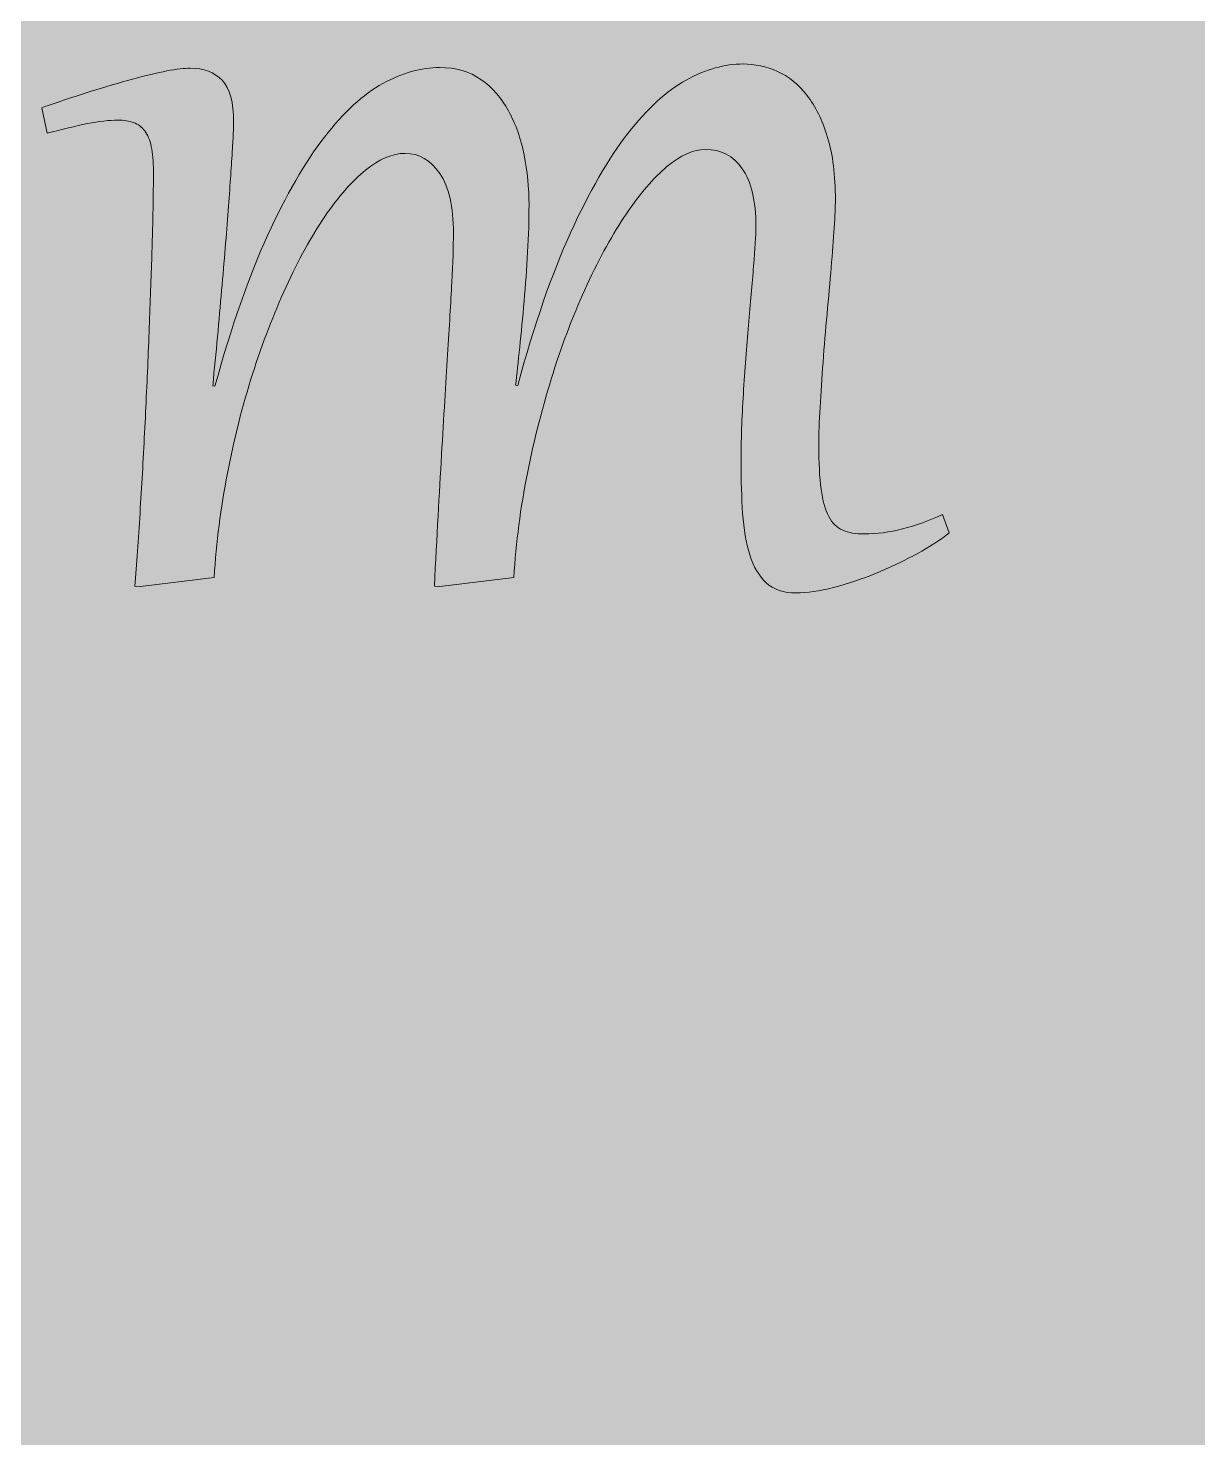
# Model space of a CAD drawing. Extents: x -4214 to -1795, y -2227 to -856.
# Drawn here: x -2584.3 to -2517.7, y -1884.3 to -1804 of the extents above; entities that cross this region are included whole.
import ezdxf

# ---------------------------------------------------------------- set-up
doc = ezdxf.new("R2010")
doc.units = 0
doc.header["$MEASUREMENT"] = 0
doc.layers.add('Layer 1', color=7, linetype='Continuous')

# ---------------------------------------------------------------- blocks, each defined once
blk = doc.blocks.new('block 14')
at = {"layer": 'Layer 1', "true_color": 0x2a3f49}
h = blk.add_hatch(color=149, dxfattribs=at)
h.dxf.hatch_style = 2
edge = h.paths.add_edge_path()
edge.add_spline(control_points=[(-2583.562, -1808.488), (-2582.609, -1808.156), (-2581.693, -1807.848), (-2580.812, -1807.572), (-2579.934, -1807.301), (-2579.125, -1807.06), (-2578.388, -1806.86), (-2577.648, -1806.656), (-2576.998, -1806.502), (-2576.432, -1806.394), (-2575.869, -1806.287), (-2575.426, -1806.236), (-2575.104, -1806.236), (-2574.325, -1806.236), (-2573.719, -1806.466), (-2573.281, -1806.927), (-2572.846, -1807.393), (-2572.628, -1808.186), (-2572.628, -1809.318), (-2572.628, -1809.584), (-2572.654, -1810.158), (-2572.708, -1811.038), (-2572.761, -1811.919), (-2572.838, -1813.019), (-2572.938, -1814.351), (-2573.04, -1815.682), (-2573.163, -1817.197), (-2573.312, -1818.902), (-2573.46, -1820.607), (-2573.627, -1822.419), (-2573.816, -1824.339), (-2573.816, -1824.339), (-2573.693, -1824.36), (-2573.693, -1824.36), (-2572.754, -1820.95), (-2571.755, -1818.088), (-2570.693, -1815.769), (-2569.633, -1813.455), (-2568.553, -1811.586), (-2567.452, -1810.163), (-2566.351, -1808.739), (-2565.243, -1807.72), (-2564.129, -1807.111), (-2563.013, -1806.502), (-2561.933, -1806.195), (-2560.886, -1806.195), (-2559.959, -1806.195), (-2559.173, -1806.425), (-2558.531, -1806.881), (-2557.886, -1807.336), (-2557.361, -1807.936), (-2556.959, -1808.673), (-2556.557, -1809.41), (-2556.26, -1810.245), (-2556.073, -1811.176), (-2555.884, -1812.113), (-2555.792, -1813.06), (-2555.792, -1814.028), (-2555.792, -1814.873), (-2555.817, -1815.769), (-2555.871, -1816.716), (-2555.925, -1817.663), (-2555.991, -1818.595), (-2556.073, -1819.517), (-2556.153, -1820.438), (-2556.237, -1821.308), (-2556.324, -1822.133), (-2556.411, -1822.962), (-2556.488, -1823.684), (-2556.557, -1824.298), (-2556.557, -1824.298), (-2556.434, -1824.319), (-2556.434, -1824.319), (-2555.495, -1820.858), (-2554.491, -1817.95), (-2553.424, -1815.61), (-2552.356, -1813.265), (-2551.271, -1811.381), (-2550.163, -1809.958), (-2549.054, -1808.54), (-2547.943, -1807.521), (-2546.83, -1806.912), (-2545.716, -1806.297), (-2544.633, -1805.995), (-2543.586, -1805.995), (-2542.915, -1805.995), (-2542.265, -1806.133), (-2541.633, -1806.415), (-2541.003, -1806.697), (-2540.443, -1807.152), (-2539.951, -1807.777), (-2539.462, -1808.401), (-2539.068, -1809.2), (-2538.774, -1810.183), (-2538.479, -1811.161), (-2538.331, -1812.344), (-2538.331, -1813.726), (-2538.331, -1814.115), (-2538.354, -1814.648), (-2538.4, -1815.329), (-2538.448, -1816.004), (-2538.505, -1816.762), (-2538.571, -1817.591), (-2538.64, -1818.426), (-2538.717, -1819.307), (-2538.804, -1820.244), (-2538.891, -1821.175), (-2538.968, -1822.092), (-2539.035, -1822.988), (-2539.104, -1823.889), (-2539.16, -1824.744), (-2539.206, -1825.558), (-2539.255, -1826.372), (-2539.278, -1827.073), (-2539.278, -1827.662), (-2539.278, -1828.712), (-2539.234, -1829.562), (-2539.147, -1830.222), (-2539.058, -1830.877), (-2538.914, -1831.4), (-2538.712, -1831.778), (-2538.512, -1832.162), (-2538.244, -1832.424), (-2537.908, -1832.567), (-2537.573, -1832.705), (-2537.163, -1832.777), (-2536.68, -1832.777), (-2535.981, -1832.777), (-2535.256, -1832.68), (-2534.504, -1832.485), (-2533.754, -1832.29), (-2532.993, -1832.019), (-2532.228, -1831.671), (-2532.228, -1831.671), (-2531.846, -1832.715), (-2531.846, -1832.715), (-2532.33, -1833.104), (-2532.94, -1833.504), (-2533.679, -1833.903), (-2534.417, -1834.308), (-2535.192, -1834.676), (-2536.004, -1835.014), (-2536.818, -1835.347), (-2537.627, -1835.618), (-2538.431, -1835.828), (-2539.237, -1836.038), (-2539.949, -1836.141), (-2540.565, -1836.141), (-2541.29, -1836.141), (-2541.861, -1835.946), (-2542.278, -1835.557), (-2542.693, -1835.168), (-2543.005, -1834.635), (-2543.215, -1833.965), (-2543.422, -1833.294), (-2543.555, -1832.511), (-2543.617, -1831.609), (-2543.678, -1830.708), (-2543.706, -1829.746), (-2543.706, -1828.712), (-2543.706, -1827.462), (-2543.663, -1826.152), (-2543.576, -1824.785), (-2543.489, -1823.413), (-2543.392, -1822.112), (-2543.284, -1820.873), (-2543.177, -1819.639), (-2543.079, -1818.523), (-2542.992, -1817.525), (-2542.905, -1816.521), (-2542.862, -1815.769), (-2542.862, -1815.257), (-2542.862, -1813.793), (-2543.12, -1812.697), (-2543.637, -1811.965), (-2544.154, -1811.233), (-2544.856, -1810.864), (-2545.742, -1810.864), (-2546.425, -1810.864), (-2547.155, -1811.192), (-2547.928, -1811.842), (-2548.698, -1812.492), (-2549.471, -1813.393), (-2550.242, -1814.53), (-2551.015, -1815.672), (-2551.76, -1817.018), (-2552.479, -1818.569), (-2553.196, -1820.121), (-2553.844, -1821.8), (-2554.422, -1823.612), (-2554.998, -1825.425), (-2555.485, -1827.324), (-2555.881, -1829.306), (-2556.278, -1831.282), (-2556.537, -1833.268), (-2556.657, -1835.255), (-2556.657, -1835.255), (-2560.866, -1835.777), (-2560.866, -1835.777), (-2560.866, -1835.777), (-2561.188, -1835.757), (-2561.188, -1835.757), (-2561.04, -1832.941), (-2560.904, -1830.442), (-2560.776, -1828.266), (-2560.648, -1826.09), (-2560.533, -1824.191), (-2560.433, -1822.568), (-2560.333, -1820.945), (-2560.251, -1819.568), (-2560.192, -1818.441), (-2560.131, -1817.31), (-2560.1, -1816.378), (-2560.1, -1815.641), (-2560.1, -1814.136), (-2560.359, -1812.999), (-2560.876, -1812.236), (-2561.393, -1811.473), (-2562.053, -1811.089), (-2562.86, -1811.089), (-2563.571, -1811.089), (-2564.319, -1811.407), (-2565.105, -1812.047), (-2565.891, -1812.682), (-2566.666, -1813.567), (-2567.432, -1814.694), (-2568.197, -1815.82), (-2568.932, -1817.151), (-2569.636, -1818.692), (-2570.342, -1820.228), (-2570.98, -1821.887), (-2571.551, -1823.674), (-2572.121, -1825.461), (-2572.598, -1827.34), (-2572.979, -1829.316), (-2573.363, -1831.287), (-2573.614, -1833.268), (-2573.734, -1835.255), (-2573.734, -1835.255), (-2577.943, -1835.777), (-2577.943, -1835.777), (-2577.943, -1835.777), (-2578.265, -1835.757), (-2578.265, -1835.757), (-2578.158, -1834.482), (-2578.058, -1833.094), (-2577.963, -1831.589), (-2577.871, -1830.084), (-2577.781, -1828.558), (-2577.702, -1827.007), (-2577.623, -1825.455), (-2577.551, -1823.92), (-2577.49, -1822.394), (-2577.431, -1820.873), (-2577.377, -1819.45), (-2577.328, -1818.129), (-2577.282, -1816.803), (-2577.249, -1815.62), (-2577.228, -1814.571), (-2577.208, -1813.526), (-2577.198, -1812.697), (-2577.198, -1812.093), (-2577.198, -1811.545), (-2577.239, -1811.079), (-2577.321, -1810.705), (-2577.4, -1810.332), (-2577.525, -1810.03), (-2577.692, -1809.809), (-2577.861, -1809.589), (-2578.071, -1809.43), (-2578.327, -1809.338), (-2578.583, -1809.241), (-2578.885, -1809.195), (-2579.233, -1809.195), (-2579.717, -1809.195), (-2580.293, -1809.262), (-2580.963, -1809.395), (-2581.637, -1809.533), (-2582.402, -1809.712), (-2583.26, -1809.942), (-2583.26, -1809.942), (-2583.562, -1808.488), (-2583.562, -1808.488)], knot_values=[0, 0, 0, 0, 1, 1, 1, 2, 2, 2, 3, 3, 3, 4, 4, 4, 5, 5, 5, 6, 6, 6, 7, 7, 7, 8, 8, 8, 9, 9, 9, 10, 10, 10, 11, 11, 11, 12, 12, 12, 13, 13, 13, 14, 14, 14, 15, 15, 15, 16, 16, 16, 17, 17, 17, 18, 18, 18, 19, 19, 19, 20, 20, 20, 21, 21, 21, 22, 22, 22, 23, 23, 23, 24, 24, 24, 25, 25, 25, 26, 26, 26, 27, 27, 27, 28, 28, 28, 29, 29, 29, 30, 30, 30, 31, 31, 31, 32, 32, 32, 33, 33, 33, 34, 34, 34, 35, 35, 35, 36, 36, 36, 37, 37, 37, 38, 38, 38, 39, 39, 39, 40, 40, 40, 41, 41, 41, 42, 42, 42, 43, 43, 43, 44, 44, 44, 45, 45, 45, 46, 46, 46, 47, 47, 47, 48, 48, 48, 49, 49, 49, 50, 50, 50, 51, 51, 51, 52, 52, 52, 53, 53, 53, 54, 54, 54, 55, 55, 55, 56, 56, 56, 57, 57, 57, 58, 58, 58, 59, 59, 59, 60, 60, 60, 61, 61, 61, 62, 62, 62, 63, 63, 63, 64, 64, 64, 65, 65, 65, 66, 66, 66, 67, 67, 67, 68, 68, 68, 69, 69, 69, 70, 70, 70, 71, 71, 71, 72, 72, 72, 73, 73, 73, 74, 74, 74, 75, 75, 75, 76, 76, 76, 77, 77, 77, 78, 78, 78, 79, 79, 79, 80, 80, 80, 81, 81, 81, 82, 82, 82, 83, 83, 83, 84, 84, 84, 85, 85, 85, 86, 86, 86, 87, 87, 87, 88, 88, 88, 89, 89, 89, 90, 90, 90, 91, 91, 91, 92, 92, 92, 93, 93, 93, 94, 94, 94, 94], degree=3, periodic=1)
at = {"layer": 'Layer 1', "lineweight": 0}
blk.add_open_spline([(-2583.562, -1808.488), (-2582.609, -1808.156), (-2581.693, -1807.848), (-2580.812, -1807.572), (-2579.934, -1807.301), (-2579.125, -1807.06), (-2578.388, -1806.86), (-2577.648, -1806.656), (-2576.998, -1806.502), (-2576.432, -1806.394), (-2575.869, -1806.287), (-2575.426, -1806.236), (-2575.104, -1806.236), (-2574.325, -1806.236), (-2573.719, -1806.466), (-2573.281, -1806.927), (-2572.846, -1807.393), (-2572.628, -1808.186), (-2572.628, -1809.318), (-2572.628, -1809.584), (-2572.654, -1810.158), (-2572.708, -1811.038), (-2572.761, -1811.919), (-2572.838, -1813.019), (-2572.938, -1814.351), (-2573.04, -1815.682), (-2573.163, -1817.197), (-2573.312, -1818.902), (-2573.46, -1820.607), (-2573.627, -1822.419), (-2573.816, -1824.339), (-2573.816, -1824.339), (-2573.693, -1824.36), (-2573.693, -1824.36), (-2572.754, -1820.95), (-2571.755, -1818.088), (-2570.693, -1815.769), (-2569.633, -1813.455), (-2568.553, -1811.586), (-2567.452, -1810.163), (-2566.351, -1808.739), (-2565.243, -1807.72), (-2564.129, -1807.111), (-2563.013, -1806.502), (-2561.933, -1806.195), (-2560.886, -1806.195), (-2559.959, -1806.195), (-2559.173, -1806.425), (-2558.531, -1806.881), (-2557.886, -1807.336), (-2557.361, -1807.936), (-2556.959, -1808.673), (-2556.557, -1809.41), (-2556.26, -1810.245), (-2556.073, -1811.176), (-2555.884, -1812.113), (-2555.792, -1813.06), (-2555.792, -1814.028), (-2555.792, -1814.873), (-2555.817, -1815.769), (-2555.871, -1816.716), (-2555.925, -1817.663), (-2555.991, -1818.595), (-2556.073, -1819.517), (-2556.153, -1820.438), (-2556.237, -1821.308), (-2556.324, -1822.133), (-2556.411, -1822.962), (-2556.488, -1823.684), (-2556.557, -1824.298), (-2556.557, -1824.298), (-2556.434, -1824.319), (-2556.434, -1824.319), (-2555.495, -1820.858), (-2554.491, -1817.95), (-2553.424, -1815.61), (-2552.356, -1813.265), (-2551.271, -1811.381), (-2550.163, -1809.958), (-2549.054, -1808.54), (-2547.943, -1807.521), (-2546.83, -1806.912), (-2545.716, -1806.297), (-2544.633, -1805.995), (-2543.586, -1805.995), (-2542.915, -1805.995), (-2542.265, -1806.133), (-2541.633, -1806.415), (-2541.003, -1806.697), (-2540.443, -1807.152), (-2539.951, -1807.777), (-2539.462, -1808.401), (-2539.068, -1809.2), (-2538.774, -1810.183), (-2538.479, -1811.161), (-2538.331, -1812.344), (-2538.331, -1813.726), (-2538.331, -1814.115), (-2538.354, -1814.648), (-2538.4, -1815.329), (-2538.448, -1816.004), (-2538.505, -1816.762), (-2538.571, -1817.591), (-2538.64, -1818.426), (-2538.717, -1819.307), (-2538.804, -1820.244), (-2538.891, -1821.175), (-2538.968, -1822.092), (-2539.035, -1822.988), (-2539.104, -1823.889), (-2539.16, -1824.744), (-2539.206, -1825.558), (-2539.255, -1826.372), (-2539.278, -1827.073), (-2539.278, -1827.662), (-2539.278, -1828.712), (-2539.234, -1829.562), (-2539.147, -1830.222), (-2539.058, -1830.877), (-2538.914, -1831.4), (-2538.712, -1831.778), (-2538.512, -1832.162), (-2538.244, -1832.424), (-2537.908, -1832.567), (-2537.573, -1832.705), (-2537.163, -1832.777), (-2536.68, -1832.777), (-2535.981, -1832.777), (-2535.256, -1832.68), (-2534.504, -1832.485), (-2533.754, -1832.29), (-2532.993, -1832.019), (-2532.228, -1831.671), (-2532.228, -1831.671), (-2531.846, -1832.715), (-2531.846, -1832.715), (-2532.33, -1833.104), (-2532.94, -1833.504), (-2533.679, -1833.903), (-2534.417, -1834.308), (-2535.192, -1834.676), (-2536.004, -1835.014), (-2536.818, -1835.347), (-2537.627, -1835.618), (-2538.431, -1835.828), (-2539.237, -1836.038), (-2539.949, -1836.141), (-2540.565, -1836.141), (-2541.29, -1836.141), (-2541.861, -1835.946), (-2542.278, -1835.557), (-2542.693, -1835.168), (-2543.005, -1834.635), (-2543.215, -1833.965), (-2543.422, -1833.294), (-2543.555, -1832.511), (-2543.617, -1831.609), (-2543.678, -1830.708), (-2543.706, -1829.746), (-2543.706, -1828.712), (-2543.706, -1827.462), (-2543.663, -1826.152), (-2543.576, -1824.785), (-2543.489, -1823.413), (-2543.392, -1822.112), (-2543.284, -1820.873), (-2543.177, -1819.639), (-2543.079, -1818.523), (-2542.992, -1817.525), (-2542.905, -1816.521), (-2542.862, -1815.769), (-2542.862, -1815.257), (-2542.862, -1813.793), (-2543.12, -1812.697), (-2543.637, -1811.965), (-2544.154, -1811.233), (-2544.856, -1810.864), (-2545.742, -1810.864), (-2546.425, -1810.864), (-2547.155, -1811.192), (-2547.928, -1811.842), (-2548.698, -1812.492), (-2549.471, -1813.393), (-2550.242, -1814.53), (-2551.015, -1815.672), (-2551.76, -1817.018), (-2552.479, -1818.569), (-2553.196, -1820.121), (-2553.844, -1821.8), (-2554.422, -1823.612), (-2554.998, -1825.425), (-2555.485, -1827.324), (-2555.881, -1829.306), (-2556.278, -1831.282), (-2556.537, -1833.268), (-2556.657, -1835.255), (-2556.657, -1835.255), (-2560.866, -1835.777), (-2560.866, -1835.777), (-2560.866, -1835.777), (-2561.188, -1835.757), (-2561.188, -1835.757), (-2561.04, -1832.941), (-2560.904, -1830.442), (-2560.776, -1828.266), (-2560.648, -1826.09), (-2560.533, -1824.191), (-2560.433, -1822.568), (-2560.333, -1820.945), (-2560.251, -1819.568), (-2560.192, -1818.441), (-2560.131, -1817.31), (-2560.1, -1816.378), (-2560.1, -1815.641), (-2560.1, -1814.136), (-2560.359, -1812.999), (-2560.876, -1812.236), (-2561.393, -1811.473), (-2562.053, -1811.089), (-2562.86, -1811.089), (-2563.571, -1811.089), (-2564.319, -1811.407), (-2565.105, -1812.047), (-2565.891, -1812.682), (-2566.666, -1813.567), (-2567.432, -1814.694), (-2568.197, -1815.82), (-2568.932, -1817.151), (-2569.636, -1818.692), (-2570.342, -1820.228), (-2570.98, -1821.887), (-2571.551, -1823.674), (-2572.121, -1825.461), (-2572.598, -1827.34), (-2572.979, -1829.316), (-2573.363, -1831.287), (-2573.614, -1833.268), (-2573.734, -1835.255), (-2573.734, -1835.255), (-2577.943, -1835.777), (-2577.943, -1835.777), (-2577.943, -1835.777), (-2578.265, -1835.757), (-2578.265, -1835.757), (-2578.158, -1834.482), (-2578.058, -1833.094), (-2577.963, -1831.589), (-2577.871, -1830.084), (-2577.781, -1828.558), (-2577.702, -1827.007), (-2577.623, -1825.455), (-2577.551, -1823.92), (-2577.49, -1822.394), (-2577.431, -1820.873), (-2577.377, -1819.45), (-2577.328, -1818.129), (-2577.282, -1816.803), (-2577.249, -1815.62), (-2577.228, -1814.571), (-2577.208, -1813.526), (-2577.198, -1812.697), (-2577.198, -1812.093), (-2577.198, -1811.545), (-2577.239, -1811.079), (-2577.321, -1810.705), (-2577.4, -1810.332), (-2577.525, -1810.03), (-2577.692, -1809.809), (-2577.861, -1809.589), (-2578.071, -1809.43), (-2578.327, -1809.338), (-2578.583, -1809.241), (-2578.885, -1809.195), (-2579.233, -1809.195), (-2579.717, -1809.195), (-2580.293, -1809.262), (-2580.963, -1809.395), (-2581.637, -1809.533), (-2582.402, -1809.712), (-2583.26, -1809.942), (-2583.26, -1809.942), (-2583.562, -1808.488), (-2583.562, -1808.488)], degree=3, knots=[0, 0, 0, 0, 1, 1, 1, 2, 2, 2, 3, 3, 3, 4, 4, 4, 5, 5, 5, 6, 6, 6, 7, 7, 7, 8, 8, 8, 9, 9, 9, 10, 10, 10, 11, 11, 11, 12, 12, 12, 13, 13, 13, 14, 14, 14, 15, 15, 15, 16, 16, 16, 17, 17, 17, 18, 18, 18, 19, 19, 19, 20, 20, 20, 21, 21, 21, 22, 22, 22, 23, 23, 23, 24, 24, 24, 25, 25, 25, 26, 26, 26, 27, 27, 27, 28, 28, 28, 29, 29, 29, 30, 30, 30, 31, 31, 31, 32, 32, 32, 33, 33, 33, 34, 34, 34, 35, 35, 35, 36, 36, 36, 37, 37, 37, 38, 38, 38, 39, 39, 39, 40, 40, 40, 41, 41, 41, 42, 42, 42, 43, 43, 43, 44, 44, 44, 45, 45, 45, 46, 46, 46, 47, 47, 47, 48, 48, 48, 49, 49, 49, 50, 50, 50, 51, 51, 51, 52, 52, 52, 53, 53, 53, 54, 54, 54, 55, 55, 55, 56, 56, 56, 57, 57, 57, 58, 58, 58, 59, 59, 59, 60, 60, 60, 61, 61, 61, 62, 62, 62, 63, 63, 63, 64, 64, 64, 65, 65, 65, 66, 66, 66, 67, 67, 67, 68, 68, 68, 69, 69, 69, 70, 70, 70, 71, 71, 71, 72, 72, 72, 73, 73, 73, 74, 74, 74, 75, 75, 75, 76, 76, 76, 77, 77, 77, 78, 78, 78, 79, 79, 79, 80, 80, 80, 81, 81, 81, 82, 82, 82, 83, 83, 83, 84, 84, 84, 85, 85, 85, 86, 86, 86, 87, 87, 87, 88, 88, 88, 89, 89, 89, 90, 90, 90, 91, 91, 91, 92, 92, 92, 93, 93, 93, 94, 94, 94, 94], dxfattribs=at)
blk = doc.blocks.new('block 13')
at = {"layer": 'Layer 1'}
blk.add_blockref('block 14', (0, 0), dxfattribs=at)
blk = doc.blocks.new('block 3')
at = {"layer": 'Layer 1'}
blk.add_blockref('block 13', (0, 0), dxfattribs=at)
blk = doc.blocks.new('block 2')
at = {"layer": 'Layer 1', "true_color": 0xd1f7fe}
h = blk.add_hatch(color=7, dxfattribs=at)
h.dxf.hatch_style = 2
edge = h.paths.add_edge_path()
edge.add_spline(control_points=[(-1794.659, -1541.431), (-1798.649, -1538.412), (-1802.263, -1532.957), (-1802.263, -1532.957), (-1818.61, -1510.462), (-1812.956, -1476.786), (-1816.44, -1444.447), (-1820.965, -1402.431), (-1845.854, -1390.896), (-1845.854, -1390.896), (-1804.05, -1322.514), (-1892.292, -1300.542), (-1892.292, -1235.18), (-1892.292, -1185.07), (-1862.628, -1142.357), (-1862.628, -1091.812), (-1862.628, -1048.7), (-1902.166, -1036.972), (-1902.166, -1036.972), (-1867.403, -1000.374), (-1890.029, -934.189), (-1946.844, -934.189), (-2005.099, -934.189), (-2041.371, -964.397), (-2090.141, -964.397), (-2164.557, -964.397), (-2207.797, -887.503), (-2269.21, -938.656), (-2361.653, -869.927), (-2476.864, -966.117), (-2551.279, -966.117), (-2625.692, -966.117), (-2641.586, -875.556), (-2696.264, -901.096), (-2661.195, -910.159), (-2669.29, -950.941), (-2696.643, -950.941), (-2728.631, -950.941), (-2744.91, -917.987), (-2781.111, -917.987), (-2815.612, -917.987), (-2899.41, -972.274), (-2996.855, -864.274), (-2996.855, -864.274), (-2999.685, -861.048), (-3004.227, -855.723), (-3008.771, -861.048), (-3011.602, -864.274), (-3011.602, -864.274), (-3109.046, -972.274), (-3192.844, -917.987), (-3227.345, -917.987), (-3263.546, -917.987), (-3279.825, -950.941), (-3311.816, -950.941), (-3339.168, -950.941), (-3347.261, -910.159), (-3312.192, -901.096), (-3366.87, -875.556), (-3382.764, -966.117), (-3457.177, -966.117), (-3531.593, -966.117), (-3646.803, -869.927), (-3739.248, -938.656), (-3800.66, -887.503), (-3843.9, -964.397), (-3918.315, -964.397), (-3967.085, -964.397), (-4003.357, -934.189), (-4061.612, -934.189), (-4118.429, -934.189), (-4141.053, -1000.374), (-4106.29, -1036.972), (-4106.29, -1036.972), (-4145.828, -1048.7), (-4145.828, -1091.812), (-4145.828, -1142.357), (-4116.166, -1185.07), (-4116.166, -1235.18), (-4116.166, -1300.542), (-4204.407, -1322.514), (-4162.603, -1390.896), (-4162.603, -1390.896), (-4187.491, -1402.431), (-4192.018, -1444.447), (-4195.5, -1476.786), (-4189.846, -1510.462), (-4206.193, -1532.957), (-4206.193, -1532.957), (-4209.854, -1538.247), (-4213.797, -1541.431), (-4209.783, -1544.99), (-4206.193, -1549.904), (-4206.193, -1549.904), (-4189.846, -1572.399), (-4195.5, -1606.075), (-4192.018, -1638.414), (-4187.491, -1680.43), (-4162.603, -1691.965), (-4162.603, -1691.965), (-4204.407, -1760.348), (-4116.166, -1782.319), (-4116.166, -1847.681), (-4116.166, -1897.791), (-4145.828, -1940.504), (-4145.828, -1991.049), (-4145.828, -2034.161), (-4106.29, -2045.889), (-4106.29, -2045.889), (-4141.053, -2082.487), (-4118.429, -2148.672), (-4061.612, -2148.672), (-4003.357, -2148.672), (-3967.085, -2118.464), (-3918.315, -2118.464), (-3843.9, -2118.464), (-3800.66, -2195.358), (-3739.248, -2144.207), (-3646.803, -2212.934), (-3531.593, -2116.744), (-3457.177, -2116.744), (-3382.764, -2116.744), (-3366.87, -2207.305), (-3312.192, -2181.765), (-3347.261, -2172.702), (-3339.168, -2131.92), (-3311.816, -2131.92), (-3279.825, -2131.92), (-3263.546, -2164.874), (-3227.345, -2164.874), (-3192.844, -2164.874), (-3109.046, -2110.587), (-3011.602, -2218.587), (-3011.602, -2218.587), (-3008.771, -2221.813), (-3004.227, -2227.138), (-2999.685, -2221.813), (-2996.855, -2218.587), (-2996.855, -2218.587), (-2899.41, -2110.587), (-2815.612, -2164.874), (-2781.111, -2164.874), (-2744.91, -2164.874), (-2728.631, -2131.92), (-2696.643, -2131.92), (-2669.29, -2131.92), (-2661.195, -2172.702), (-2696.264, -2181.765), (-2641.586, -2207.305), (-2625.692, -2116.744), (-2551.279, -2116.744), (-2476.864, -2116.744), (-2361.653, -2212.934), (-2269.21, -2144.207), (-2207.797, -2195.358), (-2164.557, -2118.464), (-2090.141, -2118.464), (-2041.371, -2118.464), (-2005.099, -2148.672), (-1946.844, -2148.672), (-1890.029, -2148.672), (-1867.403, -2082.487), (-1902.166, -2045.889), (-1902.166, -2045.889), (-1862.628, -2034.161), (-1862.628, -1991.049), (-1862.628, -1940.504), (-1892.292, -1897.791), (-1892.292, -1847.681), (-1892.292, -1782.319), (-1804.05, -1760.348), (-1845.854, -1691.965), (-1845.854, -1691.965), (-1820.965, -1680.43), (-1816.44, -1638.414), (-1812.956, -1606.075), (-1818.61, -1572.399), (-1802.263, -1549.904), (-1802.263, -1549.904), (-1799.123, -1544.754), (-1794.659, -1541.431)], knot_values=[0, 0, 0, 0, 1, 1, 1, 2, 2, 2, 3, 3, 3, 4, 4, 4, 5, 5, 5, 6, 6, 6, 7, 7, 7, 8, 8, 8, 9, 9, 9, 10, 10, 10, 11, 11, 11, 12, 12, 12, 13, 13, 13, 14, 14, 14, 15, 15, 15, 16, 16, 16, 17, 17, 17, 18, 18, 18, 19, 19, 19, 20, 20, 20, 21, 21, 21, 22, 22, 22, 23, 23, 23, 24, 24, 24, 25, 25, 25, 26, 26, 26, 27, 27, 27, 28, 28, 28, 29, 29, 29, 30, 30, 30, 31, 31, 31, 32, 32, 32, 33, 33, 33, 34, 34, 34, 35, 35, 35, 36, 36, 36, 37, 37, 37, 38, 38, 38, 39, 39, 39, 40, 40, 40, 41, 41, 41, 42, 42, 42, 43, 43, 43, 44, 44, 44, 45, 45, 45, 46, 46, 46, 47, 47, 47, 48, 48, 48, 49, 49, 49, 50, 50, 50, 51, 51, 51, 52, 52, 52, 53, 53, 53, 54, 54, 54, 55, 55, 55, 56, 56, 56, 57, 57, 57, 58, 58, 58, 59, 59, 59, 60, 60, 60, 60], degree=3, periodic=1)
at = {"layer": 'Layer 1', "lineweight": 0}
blk.add_open_spline([(-1794.659, -1541.431), (-1798.649, -1538.412), (-1802.263, -1532.957), (-1802.263, -1532.957), (-1818.61, -1510.462), (-1812.956, -1476.786), (-1816.44, -1444.447), (-1820.965, -1402.431), (-1845.854, -1390.896), (-1845.854, -1390.896), (-1804.05, -1322.514), (-1892.292, -1300.542), (-1892.292, -1235.18), (-1892.292, -1185.07), (-1862.628, -1142.357), (-1862.628, -1091.812), (-1862.628, -1048.7), (-1902.166, -1036.972), (-1902.166, -1036.972), (-1867.403, -1000.374), (-1890.029, -934.189), (-1946.844, -934.189), (-2005.099, -934.189), (-2041.371, -964.397), (-2090.141, -964.397), (-2164.557, -964.397), (-2207.797, -887.503), (-2269.21, -938.656), (-2361.653, -869.927), (-2476.864, -966.117), (-2551.279, -966.117), (-2625.692, -966.117), (-2641.586, -875.556), (-2696.264, -901.096), (-2661.195, -910.159), (-2669.29, -950.941), (-2696.643, -950.941), (-2728.631, -950.941), (-2744.91, -917.987), (-2781.111, -917.987), (-2815.612, -917.987), (-2899.41, -972.274), (-2996.855, -864.274), (-2996.855, -864.274), (-2999.685, -861.048), (-3004.227, -855.723), (-3008.771, -861.048), (-3011.602, -864.274), (-3011.602, -864.274), (-3109.046, -972.274), (-3192.844, -917.987), (-3227.345, -917.987), (-3263.546, -917.987), (-3279.825, -950.941), (-3311.816, -950.941), (-3339.168, -950.941), (-3347.261, -910.159), (-3312.192, -901.096), (-3366.87, -875.556), (-3382.764, -966.117), (-3457.177, -966.117), (-3531.593, -966.117), (-3646.803, -869.927), (-3739.248, -938.656), (-3800.66, -887.503), (-3843.9, -964.397), (-3918.315, -964.397), (-3967.085, -964.397), (-4003.357, -934.189), (-4061.612, -934.189), (-4118.429, -934.189), (-4141.053, -1000.374), (-4106.29, -1036.972), (-4106.29, -1036.972), (-4145.828, -1048.7), (-4145.828, -1091.812), (-4145.828, -1142.357), (-4116.166, -1185.07), (-4116.166, -1235.18), (-4116.166, -1300.542), (-4204.407, -1322.514), (-4162.603, -1390.896), (-4162.603, -1390.896), (-4187.491, -1402.431), (-4192.018, -1444.447), (-4195.5, -1476.786), (-4189.846, -1510.462), (-4206.193, -1532.957), (-4206.193, -1532.957), (-4209.854, -1538.247), (-4213.797, -1541.431), (-4209.783, -1544.99), (-4206.193, -1549.904), (-4206.193, -1549.904), (-4189.846, -1572.399), (-4195.5, -1606.075), (-4192.018, -1638.414), (-4187.491, -1680.43), (-4162.603, -1691.965), (-4162.603, -1691.965), (-4204.407, -1760.348), (-4116.166, -1782.319), (-4116.166, -1847.681), (-4116.166, -1897.791), (-4145.828, -1940.504), (-4145.828, -1991.049), (-4145.828, -2034.161), (-4106.29, -2045.889), (-4106.29, -2045.889), (-4141.053, -2082.487), (-4118.429, -2148.672), (-4061.612, -2148.672), (-4003.357, -2148.672), (-3967.085, -2118.464), (-3918.315, -2118.464), (-3843.9, -2118.464), (-3800.66, -2195.358), (-3739.248, -2144.207), (-3646.803, -2212.934), (-3531.593, -2116.744), (-3457.177, -2116.744), (-3382.764, -2116.744), (-3366.87, -2207.305), (-3312.192, -2181.765), (-3347.261, -2172.702), (-3339.168, -2131.92), (-3311.816, -2131.92), (-3279.825, -2131.92), (-3263.546, -2164.874), (-3227.345, -2164.874), (-3192.844, -2164.874), (-3109.046, -2110.587), (-3011.602, -2218.587), (-3011.602, -2218.587), (-3008.771, -2221.813), (-3004.227, -2227.138), (-2999.685, -2221.813), (-2996.855, -2218.587), (-2996.855, -2218.587), (-2899.41, -2110.587), (-2815.612, -2164.874), (-2781.111, -2164.874), (-2744.91, -2164.874), (-2728.631, -2131.92), (-2696.643, -2131.92), (-2669.29, -2131.92), (-2661.195, -2172.702), (-2696.264, -2181.765), (-2641.586, -2207.305), (-2625.692, -2116.744), (-2551.279, -2116.744), (-2476.864, -2116.744), (-2361.653, -2212.934), (-2269.21, -2144.207), (-2207.797, -2195.358), (-2164.557, -2118.464), (-2090.141, -2118.464), (-2041.371, -2118.464), (-2005.099, -2148.672), (-1946.844, -2148.672), (-1890.029, -2148.672), (-1867.403, -2082.487), (-1902.166, -2045.889), (-1902.166, -2045.889), (-1862.628, -2034.161), (-1862.628, -1991.049), (-1862.628, -1940.504), (-1892.292, -1897.791), (-1892.292, -1847.681), (-1892.292, -1782.319), (-1804.05, -1760.348), (-1845.854, -1691.965), (-1845.854, -1691.965), (-1820.965, -1680.43), (-1816.44, -1638.414), (-1812.956, -1606.075), (-1818.61, -1572.399), (-1802.263, -1549.904), (-1802.263, -1549.904), (-1799.123, -1544.754), (-1794.659, -1541.431)], degree=3, knots=[0, 0, 0, 0, 1, 1, 1, 2, 2, 2, 3, 3, 3, 4, 4, 4, 5, 5, 5, 6, 6, 6, 7, 7, 7, 8, 8, 8, 9, 9, 9, 10, 10, 10, 11, 11, 11, 12, 12, 12, 13, 13, 13, 14, 14, 14, 15, 15, 15, 16, 16, 16, 17, 17, 17, 18, 18, 18, 19, 19, 19, 20, 20, 20, 21, 21, 21, 22, 22, 22, 23, 23, 23, 24, 24, 24, 25, 25, 25, 26, 26, 26, 27, 27, 27, 28, 28, 28, 29, 29, 29, 30, 30, 30, 31, 31, 31, 32, 32, 32, 33, 33, 33, 34, 34, 34, 35, 35, 35, 36, 36, 36, 37, 37, 37, 38, 38, 38, 39, 39, 39, 40, 40, 40, 41, 41, 41, 42, 42, 42, 43, 43, 43, 44, 44, 44, 45, 45, 45, 46, 46, 46, 47, 47, 47, 48, 48, 48, 49, 49, 49, 50, 50, 50, 51, 51, 51, 52, 52, 52, 53, 53, 53, 54, 54, 54, 55, 55, 55, 56, 56, 56, 57, 57, 57, 58, 58, 58, 59, 59, 59, 60, 60, 60, 60], dxfattribs=at)
at = {"layer": 'Layer 1'}
blk.add_blockref('block 3', (0, 0), dxfattribs=at)

msp = doc.modelspace()

# ---------------------------------------------------------------- block references
at = {"layer": 'Layer 1'}
msp.add_blockref('block 2', (0, 0), dxfattribs=at)

doc.saveas('drawing.dxf')
